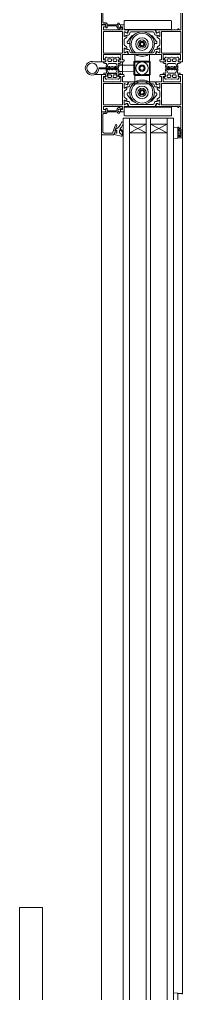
# Model space of a CAD drawing. Header units: millimetres. Extents: x -3370 to 37592, y -25802 to 13127.
# Drawn here: x 8679 to 8834, y -4806 to -3876 of the extents above; entities that cross this region are included whole.
import ezdxf

# ---------------------------------------------------------------- set-up
doc = ezdxf.new("R2010")
doc.units = ezdxf.units.MM
for name, color, linetype, lineweight in [('A-DETL-GENF', 92, 'Continuous', 9), ('A-DOOR', 31, 'Continuous', 9), ('A-GENM', 13, 'Continuous', 9), ('G-IMPT', 8, 'Continuous', 9)]:
    doc.layers.add(name, color=color, linetype=linetype, lineweight=lineweight)

# ---------------------------------------------------------------- blocks, each defined once
blk = doc.blocks.new('Aluprof_MB-86-FOLD-LINE_FoldingDoor_3-3-0_In-Open_EN_R-00233_P01 - 2800x2700-2041139-Lower Ground Floor')
at = {"layer": 'A-DETL-GENF'}
for p, q in [((447.67, 115), (1264, 115)), ((1264, 106.5), (447.67, 106.5)), ((1264, 100.5), (447.67, 100.5)), ((1264, 84.5), (447.67, 84.5)), ((1264, 80.5), (447.67, 80.5)), ((428.67, 58.5), (447.67, 58.5)), ((1264, 64.5), (447.67, 64.5)), ((1264, 58.5), (447.67, 58.5)), ((1264, 58.5), (1283, 58.5)), ((314.67, 38), (375.17, 38)), ((447.67, 38), (387.17, 38)), ((1264, 38), (447.67, 38)), ((1264, 38), (1329, 38))]:
    blk.add_line(p, q, dxfattribs=at)
at = {"layer": 'A-GENM'}
for p, q in [((1182, -18), (1295, -18)), ((1182, -40), (1182, -18)), ((1317, -40), (1182, -40))]:
    blk.add_line(p, q, dxfattribs=at)
at = {"layer": 'G-IMPT'}
for p, q in [((344.67, 60.1), (344.67, 104.1)), ((417.67, 60.1), (417.67, 104.1)), ((434.67, 100.5), (442.67, 84.5)), ((355.53, 90.41), (350.38, 86.13)), ((357.16, 90.53), (355.85, 90.53)), ((357.66, 88.27), (357.66, 90.03)), ((404.66, 90.03), (404.66, 88.27)), ((406.48, 90.53), (405.16, 90.53)), ((411.94, 86.13), (406.8, 90.41)), ((374.33, 83.53), (368.17, 83.53)), ((394.73, 83.53), (388, 83.53)), ((434.67, 80.5), (442.67, 64.5)), ((350.38, 66.93), (355.53, 62.65)), ((368.17, 69.53), (374.33, 69.53)), ((406.8, 62.65), (411.94, 66.93)), ((355.85, 62.53), (357.16, 62.53)), ((357.66, 63.03), (357.66, 64.79)), ((377.42, 58.1), (375.67, 58.1)), ((377.92, 55.35), (377.92, 57.6)), ((378.16, 58.03), (384.16, 58.03)), ((384.42, 57.6), (384.42, 55.35)), ((386.67, 58.1), (384.92, 58.1)), ((404.66, 64.79), (404.66, 63.03)), ((405.16, 62.53), (406.48, 62.53)), ((433.12, 58.5), (433.4, 58.5)), ((438.42, 56.19), (438.47, 56.1)), ((443.34, 56.16), (443.18, 55.66)), ((443.46, 58.5), (444.02, 58.5)), ((445.97, 56.76), (444.72, 51.14)), ((339.57, 54.93), (339.42, 55.1)), ((380.67, 50.95), (380.67, 51.64)), ((388.67, 53.67), (388.67, 54)), ((422.76, 54.93), (422.91, 55.1)), ((442.68, 55.2), (440.8, 55.2)), ((442.87, 50.62), (443.01, 52.28)), ((443.92, 50.4), (443.07, 50.4)), ((380.67, 44.78), (380.67, 45.46)), ((380.67, 36.48), (380.67, 42.57)), ((388.67, 42.5), (388.67, 42.83))]:
    blk.add_line(p, q, dxfattribs=at)
for points in [[(324.07, 113.3), (344.67, 113.3), (344.67, 111.6), (343.67, 111.6), (343.67, 110.5), (344.67, 110.5), (344.67, 104.2), (344.87, 104), (344.67, 103.8), (344.67, 90.01), (345.04, 89.7), (347.19, 90.62), (347.36, 91.29), (346.34, 93.07), (346.58, 93.5), (350.55, 93.5), (350.8, 93.07), (349.85, 91.43), (350.11, 91), (351.48, 91), (352.33, 91.48), (353.29, 93.02), (354.14, 93.5), (358.69, 93.5), (359.55, 93.02), (360.5, 91.48), (361.35, 91), (362.73, 91), (362.98, 91.43), (362.04, 93.07), (362.28, 93.5), (366.25, 93.5), (366.5, 93.07), (365.47, 91.29), (365.64, 90.62), (367.79, 89.7), (368.17, 90.01), (368.17, 95), (373.17, 95), (373.17, 93.4), (373.67, 93.4), (375.17, 93.8), (375.17, 95), (375.17, 98.2), (373.67, 98.6), (373.17, 98.6), (373.17, 96.6), (368.17, 96.6), (368.17, 104.6), (367.97, 104.8), (368.17, 105), (368.17, 113), (373.17, 113), (373.17, 111), (373.67, 111), (375.17, 111.4), (375.17, 115), (315.17, 115)], [(1264.5, 115), (1264, 114.5), (1264, 110.5), (1265.7, 110.5)]]:
    blk.add_lwpolyline(points, dxfattribs=at)
for points in [[(366.67, 113.4), (366.67, 95), (346.17, 95), (346.17, 113.4)], [(370.72, 109.96), (371.06, 107.54), (370.72, 105.11), (370.72, 104.49), (371.06, 102.06), (370.72, 99.64), (370.72, 98.92), (370.79, 98.75), (372.17, 97.6), (373.17, 97.6), (373.17, 98.8), (375.17, 98.8), (375.17, 96.6), (375.57, 96.6), (376.1, 96.71), (376.45, 97.07), (376.57, 97.6), (376.57, 98.95), (376.82, 99.2), (379.83, 98.91), (380.59, 99.09), (381.17, 99.68), (381.17, 100.46), (380.83, 101.15), (380.58, 101.51), (380.58, 101.91), (380.8, 102.28), (381.17, 102.87), (381.17, 103.37), (380.71, 104.55), (380.71, 105.05), (381.17, 106.23), (381.17, 106.73), (380.58, 107.69), (380.58, 108.09), (381.17, 109.14), (381.17, 109.92), (380.59, 110.51), (379.83, 110.69), (376.82, 110.4), (376.57, 110.63), (376.57, 112), (376.45, 112.53), (376.1, 112.89), (375.57, 113), (375.17, 113), (375.17, 110.8), (373.17, 110.8), (373.17, 112), (372.17, 112), (370.79, 110.85), (370.72, 110.68)], [(391.62, 109.96), (391.27, 107.54), (391.62, 105.11), (391.62, 104.49), (391.27, 102.06), (391.62, 99.64), (391.62, 98.92), (391.54, 98.75), (390.17, 97.6), (389.17, 97.6), (389.17, 98.8), (387.17, 98.8), (387.17, 96.6), (386.77, 96.6), (386.24, 96.71), (385.88, 97.07), (385.77, 97.6), (385.77, 98.95), (385.52, 99.2), (382.51, 98.91), (381.74, 99.09), (381.17, 99.68), (381.17, 100.46), (381.51, 101.15), (381.75, 101.51), (381.75, 101.91), (381.53, 102.28), (381.17, 102.87), (381.17, 103.37), (381.62, 104.55), (381.62, 105.05), (381.17, 106.23), (381.17, 106.73), (381.75, 107.69), (381.75, 108.09), (381.17, 109.14), (381.17, 109.92), (381.74, 110.51), (382.51, 110.69), (385.52, 110.4), (385.77, 110.63), (385.77, 112), (385.88, 112.53), (386.24, 112.89), (386.77, 113), (387.17, 113), (387.17, 110.8), (389.17, 110.8), (389.17, 112), (390.17, 112), (391.54, 110.85), (391.62, 110.68)], [(394.17, 95), (389.17, 95), (389.17, 93.4), (388.67, 93.4), (387.17, 93.8), (387.17, 95), (387.17, 98.2), (388.67, 98.6), (389.17, 98.6), (389.17, 96.6), (394.17, 96.6), (394.17, 104.6), (394.37, 104.8), (394.17, 105), (394.17, 113), (389.17, 113), (389.17, 111), (388.67, 111), (387.17, 111.4), (387.17, 115), (447.17, 115), (447.67, 114.5), (447.67, 110.5), (445.97, 110.5), (444.97, 111.5), (446.47, 111.5), (446.47, 113.8), (439.47, 113.8), (439.47, 111.5), (440.97, 111.5), (439.97, 110.5), (437.27, 110.5), (437.27, 111.6), (438.27, 111.6), (438.27, 113.3), (417.67, 113.3), (417.67, 111.6), (418.67, 111.6), (418.67, 110.5), (417.67, 110.5), (417.67, 104.2), (417.47, 104), (417.67, 103.8), (417.67, 90.01), (417.29, 89.7), (415.14, 90.62), (414.97, 91.29), (416, 93.07), (415.75, 93.5), (411.78, 93.5), (411.54, 93.07), (412.48, 91.43), (412.23, 91), (410.85, 91), (410, 91.48), (409.05, 93.02), (408.19, 93.5), (403.64, 93.5), (402.79, 93.02), (401.83, 91.48), (400.98, 91), (399.61, 91), (399.35, 91.43), (400.3, 93.07), (400.05, 93.5), (396.08, 93.5), (395.84, 93.07), (396.86, 91.29), (396.69, 90.62), (394.54, 89.7), (394.17, 90.01)], [(395.67, 113.4), (395.67, 95), (416.17, 95), (416.17, 113.4)], [(335.67, 104.1), (336.17, 104.6), (343.67, 104.6), (344.17, 104.1), (344.17, 60.1), (343.67, 59.6), (336.17, 59.6), (335.67, 60.1)], [(374.77, 108.6), (374.77, 106.15), (374.27, 105.65), (372.67, 105.65), (372.17, 106.15), (372.17, 108.6), (372.67, 109.1), (374.27, 109.1)], [(374.77, 103.45), (374.77, 101), (374.27, 100.5), (372.67, 100.5), (372.17, 101), (372.17, 103.45), (372.67, 103.95), (374.27, 103.95)], [(379.32, 109.63), (379.78, 109.58), (379.96, 109.34), (379.89, 108.88), (379.58, 108.13), (379.58, 107.43), (380.11, 106.52), (380.11, 106.32), (379.51, 105.06), (379.51, 104.54), (380.11, 103.28), (380.11, 103.08), (379.58, 102.17), (379.58, 101.47), (379.89, 100.72), (379.96, 100.26), (379.78, 100.02), (379.32, 99.97), (376.94, 100.97), (376.57, 101.45), (376.57, 108.15), (376.94, 108.63)], [(383.02, 109.63), (382.55, 109.58), (382.37, 109.34), (382.45, 108.88), (382.75, 108.13), (382.75, 107.43), (382.22, 106.52), (382.22, 106.32), (382.83, 105.06), (382.83, 104.54), (382.22, 103.28), (382.22, 103.08), (382.75, 102.17), (382.75, 101.47), (382.45, 100.72), (382.37, 100.26), (382.55, 100.02), (383.02, 99.97), (385.4, 100.97), (385.77, 101.45), (385.77, 108.15), (385.4, 108.63)], [(387.57, 108.6), (387.57, 106.15), (388.07, 105.65), (389.67, 105.65), (390.17, 106.15), (390.17, 108.6), (389.67, 109.1), (388.07, 109.1)], [(387.57, 103.45), (387.57, 101), (388.07, 100.5), (389.67, 100.5), (390.17, 101), (390.17, 103.45), (389.67, 103.95), (388.07, 103.95)], [(426.67, 104.1), (426.17, 104.6), (418.67, 104.6), (418.17, 104.1), (418.17, 60.1), (418.67, 59.6), (426.17, 59.6), (426.67, 60.1)], [(444.27, 106.6), (445.89, 106.6), (446.7, 106.5), (447.95, 106.5), (448.25, 106.82), (447.97, 110.22), (447.67, 110.5), (438.27, 110.5), (437.97, 110.22), (437.68, 106.82), (437.98, 106.5), (439.24, 106.5), (440.05, 106.6), (441.67, 106.6), (442.34, 106.5), (443.59, 106.5)], [(1267.4, 106.6), (1265.78, 106.6), (1264.97, 106.5), (1263.72, 106.5), (1263.42, 106.82), (1263.7, 110.22), (1264, 110.5), (1273.4, 110.5), (1273.7, 110.22), (1273.98, 106.82), (1273.68, 106.5), (1272.43, 106.5), (1271.62, 106.6), (1270, 106.6), (1269.33, 106.5), (1268.07, 106.5)], [(349.85, 61.57), (349.57, 62.49), (349.57, 63.78), (349.27, 64.24), (346.76, 65.36), (346.47, 65.81), (346.47, 87.19), (346.76, 87.64), (349.27, 88.77), (349.57, 89.22), (349.57, 90.51), (349.85, 91.43), (350.65, 92.82), (350.67, 93.1), (350.27, 93.5), (346.87, 93.5), (346.47, 93.1), (346.48, 92.82), (347.36, 91.29), (347.57, 90.51), (347.57, 90.39), (347.39, 90.11), (344.84, 88.98), (344.67, 88.71), (344.67, 64.29), (344.84, 64.02), (347.39, 62.89), (347.57, 62.61), (347.57, 62.49), (347.36, 61.71), (346.48, 60.18), (346.47, 59.9), (346.87, 59.5), (350.27, 59.5), (350.67, 59.9), (350.65, 60.18)], [(362.98, 61.57), (363.27, 62.49), (363.27, 63.78), (363.56, 64.24), (366.07, 65.36), (366.37, 65.81), (366.37, 87.19), (366.07, 87.64), (363.56, 88.77), (363.27, 89.22), (363.27, 90.51), (362.98, 91.43), (362.18, 92.82), (362.17, 93.1), (362.57, 93.5), (365.97, 93.5), (366.37, 93.1), (366.35, 92.82), (365.47, 91.29), (365.27, 90.51), (365.27, 90.39), (365.44, 90.11), (367.99, 88.98), (368.17, 88.71), (368.17, 64.29), (367.99, 64.02), (365.44, 62.89), (365.27, 62.61), (365.27, 62.49), (365.47, 61.71), (366.35, 60.18), (366.37, 59.9), (365.97, 59.5), (362.57, 59.5), (362.17, 59.9), (362.18, 60.18)], [(399.35, 61.57), (399.07, 62.49), (399.07, 63.78), (398.77, 64.24), (396.26, 65.36), (395.97, 65.81), (395.97, 87.19), (396.26, 87.64), (398.77, 88.77), (399.07, 89.22), (399.07, 90.51), (399.35, 91.43), (400.15, 92.82), (400.17, 93.1), (399.77, 93.5), (396.37, 93.5), (395.97, 93.1), (395.98, 92.82), (396.86, 91.29), (397.07, 90.51), (397.07, 90.39), (396.89, 90.11), (394.34, 88.98), (394.17, 88.71), (394.17, 64.29), (394.34, 64.02), (396.89, 62.89), (397.07, 62.61), (397.07, 62.49), (396.86, 61.71), (395.98, 60.18), (395.97, 59.9), (396.37, 59.5), (399.77, 59.5), (400.17, 59.9), (400.15, 60.18)], [(412.48, 61.57), (412.77, 62.49), (412.77, 63.78), (413.06, 64.24), (415.57, 65.36), (415.87, 65.81), (415.87, 87.19), (415.57, 87.64), (413.06, 88.77), (412.77, 89.22), (412.77, 90.51), (412.48, 91.43), (411.68, 92.82), (411.67, 93.1), (412.07, 93.5), (415.47, 93.5), (415.87, 93.1), (415.85, 92.82), (414.97, 91.29), (414.77, 90.51), (414.77, 90.39), (414.94, 90.11), (417.49, 88.98), (417.67, 88.71), (417.67, 64.29), (417.49, 64.02), (414.94, 62.89), (414.77, 62.61), (414.77, 62.49), (414.97, 61.71), (415.85, 60.18), (415.87, 59.9), (415.47, 59.5), (412.07, 59.5), (411.67, 59.9), (411.68, 60.18)], [(428.67, 84.5), (434.67, 84.5), (434.67, 100.5), (428.67, 100.5)], [(356.44, 76.71), (357.46, 78.11), (359.18, 77.93), (359.89, 76.35), (358.87, 74.95), (357.15, 75.13)], [(379.15, 77.65), (381.13, 78.84), (383.14, 77.72), (383.18, 75.41), (381.2, 74.22), (379.18, 75.34)], [(405.89, 76.71), (404.87, 78.11), (403.15, 77.93), (402.44, 76.35), (403.46, 74.95), (405.18, 75.13)], [(428.67, 64.5), (434.67, 64.5), (434.67, 80.5), (428.67, 80.5)], [(344.67, 59.6), (339.67, 59.6), (339.67, 56.4), (341.17, 56), (341.67, 56), (341.67, 58), (344.67, 58), (344.67, 49.2), (344.87, 49), (344.67, 48.8), (344.67, 40), (341.67, 40), (341.67, 42), (341.17, 42), (339.67, 41.6), (339.67, 38), (375.17, 38), (375.17, 41.6), (373.67, 42), (373.17, 42), (373.17, 40), (368.17, 40), (368.17, 48), (367.97, 48.2), (368.17, 48.4), (368.17, 56.4), (373.17, 56.4), (373.17, 54.4), (373.67, 54.4), (375.17, 54.8), (375.17, 59.2), (373.67, 59.6), (373.17, 59.6), (373.17, 58), (368.17, 58), (368.17, 62.99), (367.79, 63.3), (365.64, 62.38), (365.47, 61.71), (366.5, 59.93), (366.25, 59.5), (362.28, 59.5), (362.04, 59.93), (362.98, 61.57), (362.73, 62), (361.35, 62), (360.5, 61.52), (359.55, 59.98), (358.69, 59.5), (354.14, 59.5), (353.29, 59.98), (352.33, 61.52), (351.48, 62), (350.11, 62), (349.85, 61.57), (350.8, 59.93), (350.55, 59.5), (346.58, 59.5), (346.34, 59.93), (347.36, 61.71), (347.19, 62.38), (345.04, 63.3), (344.67, 62.99)], [(346.27, 39.8), (346.27, 58), (366.67, 58), (366.67, 39.8)], [(370.72, 53.36), (371.06, 50.94), (370.72, 48.51), (370.72, 47.89), (371.06, 45.46), (370.72, 43.04), (370.72, 42.32), (370.79, 42.15), (372.17, 41), (373.17, 41), (373.17, 42.2), (375.17, 42.2), (375.17, 40), (375.57, 40), (376.1, 40.11), (376.45, 40.47), (376.57, 41), (376.57, 42.35), (376.82, 42.6), (379.83, 42.31), (380.59, 42.49), (381.17, 43.08), (381.17, 43.86), (380.83, 44.55), (380.58, 44.91), (380.58, 45.31), (380.8, 45.68), (381.17, 46.27), (381.17, 46.77), (380.71, 47.95), (380.71, 48.45), (381.17, 49.63), (381.17, 50.13), (380.58, 51.09), (380.58, 51.49), (381.17, 52.54), (381.17, 53.32), (380.59, 53.91), (379.83, 54.09), (376.82, 53.8), (376.57, 54.03), (376.57, 55.4), (376.45, 55.93), (376.1, 56.29), (375.57, 56.4), (375.17, 56.4), (375.17, 54.2), (373.17, 54.2), (373.17, 55.4), (372.17, 55.4), (370.79, 54.25), (370.72, 54.08)], [(391.62, 53.36), (391.27, 50.94), (391.62, 48.51), (391.62, 47.89), (391.27, 45.46), (391.62, 43.04), (391.62, 42.32), (391.54, 42.15), (390.17, 41), (389.17, 41), (389.17, 42.2), (387.17, 42.2), (387.17, 40), (386.77, 40), (386.24, 40.11), (385.88, 40.47), (385.77, 41), (385.77, 42.35), (385.52, 42.6), (382.51, 42.31), (381.74, 42.49), (381.17, 43.08), (381.17, 43.86), (381.51, 44.55), (381.75, 44.91), (381.75, 45.31), (381.53, 45.68), (381.17, 46.27), (381.17, 46.77), (381.62, 47.95), (381.62, 48.45), (381.17, 49.63), (381.17, 50.13), (381.75, 51.09), (381.75, 51.49), (381.17, 52.54), (381.17, 53.32), (381.74, 53.91), (382.51, 54.09), (385.52, 53.8), (385.77, 54.03), (385.77, 55.4), (385.88, 55.93), (386.24, 56.29), (386.77, 56.4), (387.17, 56.4), (387.17, 54.2), (389.17, 54.2), (389.17, 55.4), (390.17, 55.4), (391.54, 54.25), (391.62, 54.08)], [(417.67, 59.6), (422.67, 59.6), (422.67, 56.4), (421.17, 56), (420.67, 56), (420.67, 58), (417.67, 58), (417.67, 49.2), (417.47, 49), (417.67, 48.8), (417.67, 40), (420.67, 40), (420.67, 42), (421.17, 42), (422.67, 41.6), (422.67, 38), (387.17, 38), (387.17, 41.6), (388.67, 42), (389.17, 42), (389.17, 40), (394.17, 40), (394.17, 48), (394.37, 48.2), (394.17, 48.4), (394.17, 56.4), (389.17, 56.4), (389.17, 54.4), (388.67, 54.4), (387.17, 54.8), (387.17, 59.2), (388.67, 59.6), (389.17, 59.6), (389.17, 58), (394.17, 58), (394.17, 62.99), (394.54, 63.3), (396.69, 62.38), (396.86, 61.71), (395.84, 59.93), (396.08, 59.5), (400.05, 59.5), (400.3, 59.93), (399.35, 61.57), (399.61, 62), (400.98, 62), (401.83, 61.52), (402.79, 59.98), (403.64, 59.5), (408.19, 59.5), (409.05, 59.98), (410, 61.52), (410.85, 62), (412.23, 62), (412.48, 61.57), (411.54, 59.93), (411.78, 59.5), (415.75, 59.5), (416, 59.93), (414.97, 61.71), (415.14, 62.38), (417.29, 63.3), (417.67, 62.99)], [(416.07, 39.8), (416.07, 58), (395.67, 58), (395.67, 39.8)], [(374.77, 52), (374.77, 49.55), (374.27, 49.05), (372.67, 49.05), (372.17, 49.55), (372.17, 52), (372.67, 52.5), (374.27, 52.5)], [(374.77, 46.85), (374.77, 44.4), (374.27, 43.9), (372.67, 43.9), (372.17, 44.4), (372.17, 46.85), (372.67, 47.35), (374.27, 47.35)], [(379.32, 53.03), (379.78, 52.98), (379.96, 52.74), (379.89, 52.28), (379.58, 51.53), (379.58, 50.83), (380.11, 49.92), (380.11, 49.72), (379.51, 48.46), (379.51, 47.94), (380.11, 46.68), (380.11, 46.48), (379.58, 45.57), (379.58, 44.87), (379.89, 44.12), (379.96, 43.66), (379.78, 43.42), (379.32, 43.37), (376.94, 44.37), (376.57, 44.85), (376.57, 51.55), (376.94, 52.03)], [(383.02, 53.03), (382.55, 52.98), (382.37, 52.74), (382.45, 52.28), (382.75, 51.53), (382.75, 50.83), (382.22, 49.92), (382.22, 49.72), (382.83, 48.46), (382.83, 47.94), (382.22, 46.68), (382.22, 46.48), (382.75, 45.57), (382.75, 44.87), (382.45, 44.12), (382.37, 43.66), (382.55, 43.42), (383.02, 43.37), (385.4, 44.37), (385.77, 44.85), (385.77, 51.55), (385.4, 52.03)], [(387.57, 52), (387.57, 49.55), (388.07, 49.05), (389.67, 49.05), (390.17, 49.55), (390.17, 52), (389.67, 52.5), (388.07, 52.5)], [(387.57, 46.85), (387.57, 44.4), (388.07, 43.9), (389.67, 43.9), (390.17, 44.4), (390.17, 46.85), (389.67, 47.35), (388.07, 47.35)]]:
    blk.add_lwpolyline(points, close=True, dxfattribs=at)
at = {"layer": 'G-IMPT', "flags": 128}
for points in [[(444.97, 110.5), (444.97, 111.5), (445.47, 111.5), (445.47, 112.03), (445.25, 112.44), (444.43, 113.5), (441.51, 113.5), (440.68, 112.44), (440.47, 112.03), (440.47, 111.5), (440.97, 111.5), (440.97, 110.5)], [(488.67, 106.5), (428.67, 106.5), (428.67, 100.5), (488.67, 100.5)], [(1223, 106.5), (1283, 106.5), (1283, 100.5), (1223, 100.5)], [(434.67, 84.5), (442.67, 84.5), (442.67, 100.5), (434.67, 100.5), (434.67, 84.5), (442.67, 100.5)], [(387.03, 77.79), (387.03, 84.28), (375.3, 84.28), (375.3, 77.79)], [(488.67, 84.5), (428.67, 84.5), (428.67, 80.5), (488.67, 80.5)], [(1223, 84.5), (1283, 84.5), (1283, 80.5), (1223, 80.5)], [(388, 69.53), (374.33, 69.53), (374.33, 83.53), (388, 83.53), (388, 69.53), (394.73, 69.53)], [(375.3, 75.27), (375.3, 68.78), (387.03, 68.78), (387.03, 75.27)], [(434.67, 64.5), (442.67, 64.5), (442.67, 80.5), (434.67, 80.5), (434.67, 64.5), (442.67, 80.5)], [(380.34, 54.12), (378.16, 54.92), (378.16, 68.78)], [(384.16, 68.78), (384.09, 54.88), (382, 54.12)], [(340.47, 56.19), (341.17, 56), (341.67, 56)], [(343.08, 53.63), (343.52, 53.9), (343.67, 53.9), (344.17, 54.4), (344.17, 54.6), (343.71, 55.1), (343.28, 55.46), (343.12, 55.89), (343.07, 56.11), (343.07, 56.6), (342.57, 57.1), (342.07, 57.1), (341.87, 56.9), (341.87, 55.68), (341.9, 55.59)], [(375.17, 57.6), (375.17, 54.5), (374.17, 54.5)], [(388.17, 54.5), (387.17, 54.5), (387.17, 57.6)], [(419.26, 53.63), (418.81, 53.9), (418.67, 53.9), (418.17, 54.4), (418.17, 54.6), (418.62, 55.1), (419.06, 55.46), (419.22, 55.89), (419.27, 56.11), (419.27, 56.6), (419.77, 57.1), (420.27, 57.1), (420.47, 56.9), (420.47, 55.68), (420.44, 55.59)], [(421.86, 56.19), (421.17, 56), (420.67, 56)], [(488.67, 64.5), (428.67, 64.5), (428.67, 58.5), (488.67, 58.5)], [(1223, 64.5), (1283, 64.5), (1283, 58.5), (1223, 58.5)], [(339.45, 52.74), (339.67, 52.33), (339.67, 43.8), (339.17, 43.3), (338.87, 43.3), (337.97, 42.4), (337.97, 39.9), (337.47, 39.4), (320.07, 39.4)], [(318.17, 38), (339.47, 38), (339.47, 39.2), (339.37, 39.2), (339.17, 39.4), (339.17, 41.9), (339.37, 42.1), (341.87, 42.1), (341.87, 41.85), (342.11, 41.85), (342.67, 42), (342.67, 43), (342.37, 43.3), (341.17, 43.3), (340.67, 43.8), (340.67, 51.82), (341.12, 52.31)], [(339.57, 54.93), (339.42, 55.1), (338.68, 55.1), (338.31, 54.94), (338.18, 54.55), (338.21, 53.9), (338.66, 53.63)], [(381.67, 53.65), (381.67, 48.55), (381.97, 48.25), (381.67, 47.95), (381.67, 36.48)], [(387.67, 43.83), (386.17, 43.83), (386.17, 52.67), (387.67, 52.67)], [(422.88, 52.74), (422.67, 52.33), (422.67, 43.8), (423.17, 43.3), (423.46, 43.3), (424.37, 42.4), (424.37, 39.9), (424.87, 39.4), (442.27, 39.4), (443.27, 40.4), (443.27, 48.42), (435.26, 51.34), (434.83, 51.92), (434.97, 52.29), (435.67, 52.46), (441.04, 50.51), (441.37, 50.79), (441.07, 52.5), (442.37, 52.5), (442.87, 52), (442.87, 50), (444.17, 50), (444.67, 49.5), (444.67, 38.5), (444.17, 38), (422.87, 38), (422.87, 39.2), (422.97, 39.2), (423.17, 39.4), (423.17, 41.9), (422.97, 42.1), (420.47, 42.1), (420.47, 41.85), (420.23, 41.85), (419.67, 42), (419.67, 43), (419.97, 43.3), (421.17, 43.3), (421.67, 43.8), (421.67, 51.82), (421.22, 52.31)], [(422.76, 54.93), (422.91, 55.1), (423.66, 55.1), (424.03, 54.94), (424.15, 54.55), (424.12, 53.9), (423.68, 53.63)], [(442.81, 52.5), (440.67, 52.5), (440.44, 51.67)], [(374.17, 42), (375.17, 42), (375.17, 31.55)], [(387.17, 31.54), (387.17, 42), (388.17, 42)]]:
    blk.add_lwpolyline(points, dxfattribs=at)
at = {"layer": 'G-IMPT'}
for centre, radius in [((442.97, 111.8), 1), ((404.16, 76.53), 11.75), ((404.16, 76.53), 10.3), ((358.16, 76.53), 6), ((358.16, 76.53), 4), ((358.16, 76.53), 2.55), ((358.16, 76.53), 2.1), ((381.16, 76.53), 6), ((381.16, 76.53), 3.05), ((404.16, 76.53), 6), ((404.16, 76.53), 4), ((404.16, 76.53), 2.55), ((404.16, 76.53), 2.1)]:
    blk.add_circle(centre, radius, dxfattribs=at)
for centre, radius, start, end in [((358.16, 76.53), 11.75, 45.72809, 314.27191), ((358.16, 76.53), 10.3, 37.21842, 322.78158), ((351.66, 84.59), 2, 129.80557, 178.57054), ((355.85, 90.03), 0.5, 90, 129.80557), ((357.16, 90.03), 0.5, 0, 90), ((374.33, 84.03), 0.5, 270, 345.52249), ((375.3, 83.78), 0.5, 90, 165.52249), ((387.03, 83.78), 0.5, 14.47751, 90), ((388, 84.03), 0.5, 194.47751, 270), ((405.16, 90.03), 0.5, 90, 180), ((406.48, 90.03), 0.5, 50.19443, 90), ((410.66, 84.59), 2, 1.42946, 50.19443), ((358.16, 76.53), 11.75, 328.34852, 31.65148), ((358.16, 76.53), 10.3, 346.19004, 13.80996), ((351.66, 68.47), 2, 181.42946, 230.19443), ((374.33, 69.03), 0.5, 14.47751, 90), ((375.3, 69.28), 0.5, 194.47751, 270), ((387.03, 69.28), 0.5, 270, 345.52249), ((388, 69.03), 0.5, 90, 165.52249), ((410.66, 68.47), 2, 309.80557, 358.57054), ((340.28, 55.32), 0.883, 77.48229, 194.692), ((345.47, 57.88), 4.24, 206.34116, 212.6787), ((355.85, 63.03), 0.5, 230.19443, 270), ((357.16, 63.03), 0.5, 270, 360), ((375.67, 57.6), 0.5, 90, 180), ((377.42, 57.6), 0.5, 360, 90), ((384.92, 57.6), 0.5, 90, 180), ((386.67, 57.6), 0.5, 360, 90), ((405.16, 63.03), 0.5, 180, 270), ((406.48, 63.03), 0.5, 270, 309.80557), ((416.86, 57.88), 4.24, 327.3213, 333.65884), ((422.05, 55.32), 0.883, 345.308, 102.51771), ((433.26, 57.66), 0.856, 99.29723, 243.22729), ((428.95, 45.16), 12.37, 30.56294, 71.52178), ((433.26, 57.66), 0.856, 76.04381, 80.70277), ((431.82, 48.45), 10.17, 49.55921, 80.68608), ((438.9, 56.35), 0.501, 209.48529, 313.89444), ((443.74, 53.25), 5.26, 93.02894, 148.65491), ((440.8, 55.9), 0.7, 159.60605, 270), ((443.5, 53.83), 4.07, 79.15988, 145.42176), ((444.67, 55.22), 1.63, 95.45642, 144.62245), ((443.74, 53.25), 5.26, 81.84994, 86.97106), ((444.24, 57.3), 0.538, 301.66117, 86.69789), ((444.4, 56.88), 1.57, 355.45189, 87.02378), ((340.87, 54.8), 2.5, 207.81814, 235.48189), ((340.87, 54.8), 1.3, 174.06223, 37.52351), ((340.87, 54.8), 1.3, 174.06223, 37.52351), ((340.87, 54.8), 2.5, 275.73917, 332.18186), ((374.17, 54), 0.5, 90, 156.42182), ((378.42, 55.35), 0.5, 180, 250), ((380.17, 53.65), 0.5, 360, 70), ((382.17, 53.65), 0.5, 110, 180), ((383.92, 55.35), 0.5, 290, 360), ((387.67, 53.67), 1, 270, 360), ((388.17, 54), 0.5, 360, 90), ((421.47, 54.8), 2.5, 207.81814, 264.26083), ((421.47, 54.8), 1.3, 142.47649, 5.93777), ((421.47, 54.8), 1.3, 142.47649, 5.93777), ((421.47, 54.8), 2.5, 304.51811, 332.18186), ((439.96, 51.8), 0.5, 224.78238, 345), ((442.5, 55.89), 0.711, 284.27239, 341.44843), ((442.81, 52.3), 0.2, 355, 90), ((443.07, 50.6), 0.2, 175, 270), ((443.92, 51.2), 0.8, 270, 355.72082), ((374.17, 42.5), 0.5, 216.8699, 270), ((387.67, 42.83), 1, 360, 90), ((388.17, 42.5), 0.5, 270, 360), ((381.16, 29.03), 6.5, 157.22628, 88.18651), ((381.16, 29.03), 5.03, 0, 180), ((381.16, 29.03), 5.03, 180, 360), ((381.67, 36.49), 1, 180.39794, 252.56311), ((380.64, 36.5), 1.02, 288.18666, 358.8935)]:
    blk.add_arc(centre, radius, start, end, dxfattribs=at)

msp = doc.modelspace()

# ---------------------------------------------------------------- block references
at = {"layer": 'A-DOOR', "rotation": 269.9999999999999}
msp.add_blockref('Aluprof_MB-86-FOLD-LINE_FoldingDoor_3-3-0_In-Open_EN_R-00233_P01 - 2800x2700-2041139-Lower Ground Floor', (8719.04, -3541.636), dxfattribs=at)

doc.saveas('drawing.dxf')
